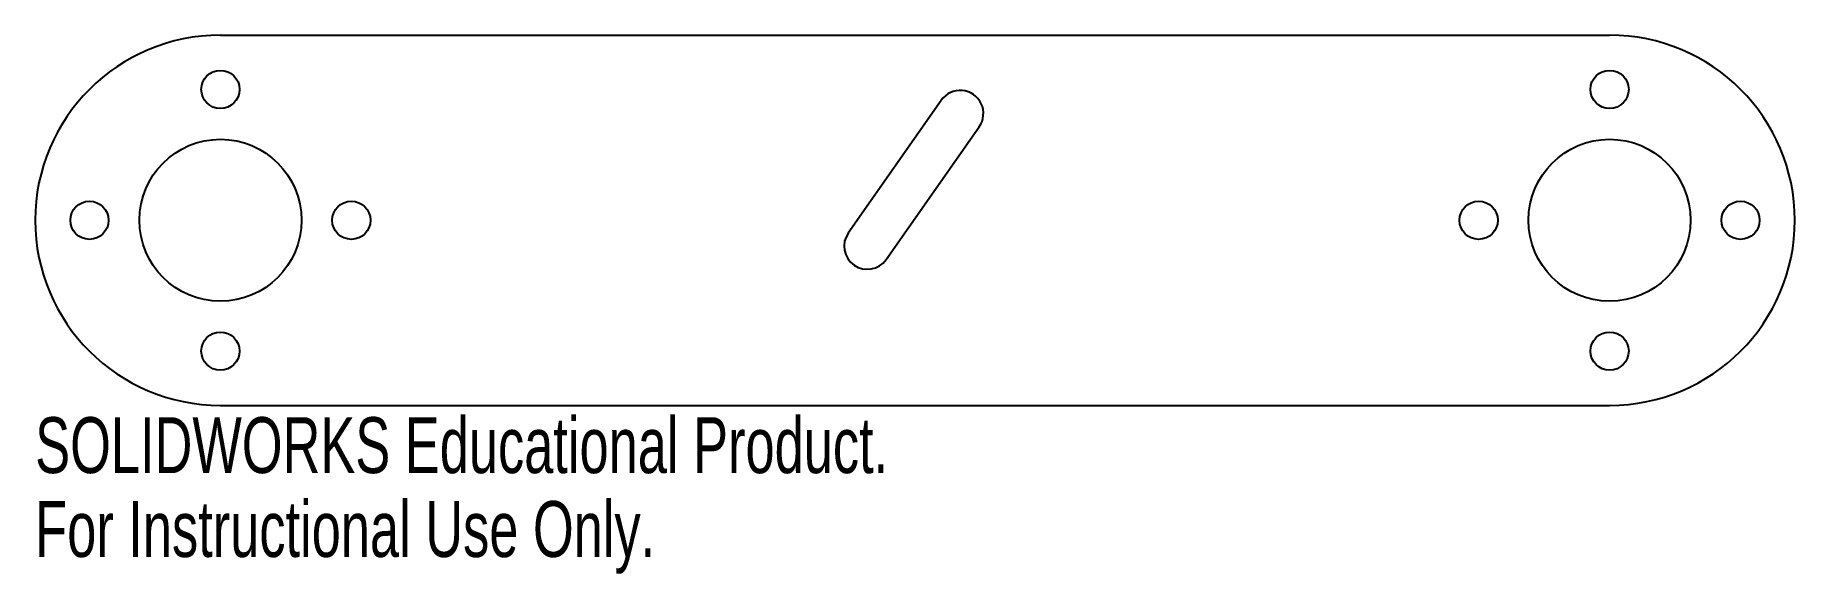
# Model space of a CAD drawing. Header units: millimetres. Extents: x -16 to 136, y -15 to 32.
import ezdxf

# ---------------------------------------------------------------- set-up
doc = ezdxf.new("R2010")
doc.units = ezdxf.units.MM
doc.styles.add('SLDTEXTSTYLE0', font='TXT', dxfattribs={"width": 0.7})

msp = doc.modelspace()

# ---------------------------------------------------------------- linework, layer by layer
at = {"color": 7, "linetype": 'Continuous', "lineweight": 25}
for p, q in [((0, 32), (120, 32)), ((54.24, 14.91), (62.27, 26.38)), ((57.52, 12.62), (65.55, 24.08)), ((0, 0), (120, 0))]:
    msp.add_line(p, q, dxfattribs=at)
for centre, radius in [((0, 27.31), 1.65), ((120, 27.31), 1.65), ((0, 16), 7), ((120, 16), 7), ((-11.31, 16), 1.65), ((11.31, 16), 1.65), ((108.69, 16), 1.65), ((131.31, 16), 1.65), ((0, 4.69), 1.65), ((120, 4.69), 1.65)]:
    msp.add_circle(centre, radius, dxfattribs=at)
for centre, radius, start, end in [((0, 16), 16, 90, 270), ((120, 16), 16, 270, 90), ((63.91, 25.23), 2, 325, 145), ((55.88, 13.76), 2, 145, 325)]:
    msp.add_arc(centre, radius, start, end, dxfattribs=at)

# ---------------------------------------------------------------- texts
at = {"color": 7, "linetype": 'Continuous', "char_height": 4.8336, "attachment_point": 1, "style": 'SLDTEXTSTYLE0'}
for s, insert in [('SOLIDWORKS Educational Product.', (-16, -1.02)), ('For Instructional Use Only.', (-16, -8.27))]:
    msp.add_mtext(s, dxfattribs=dict(at, insert=insert))

doc.saveas('drawing.dxf')
